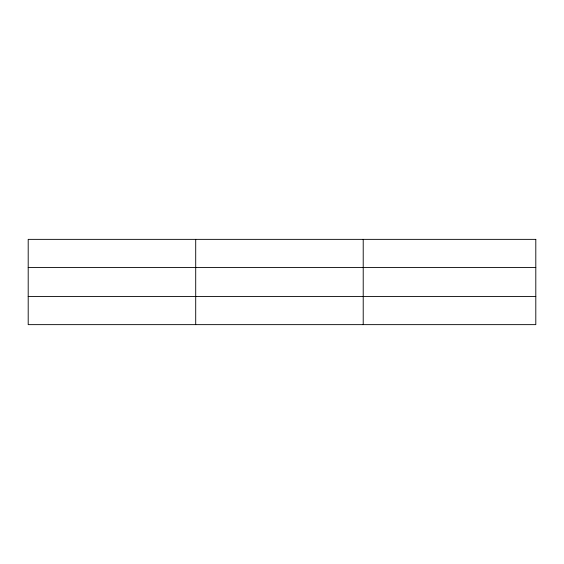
<?xml version="1.0" encoding="UTF-8"?>
<svg xmlns="http://www.w3.org/2000/svg" width="564" height="564" viewBox="0 0 564 564"><rect width="100%" height="100%" fill="white"/><g stroke="black" fill="none" stroke-linecap="round" stroke-linejoin="round"><path stroke-width="0.85" d="M195.708 324.638L195.708 239.362M363.216 324.638L363.216 239.362M28.2 267.505L535.8 267.505M28.2 296.495L535.8 296.495M535.8 239.362L535.8 324.638L28.2 324.638L28.2 239.362L535.8 239.362"/></g></svg>
